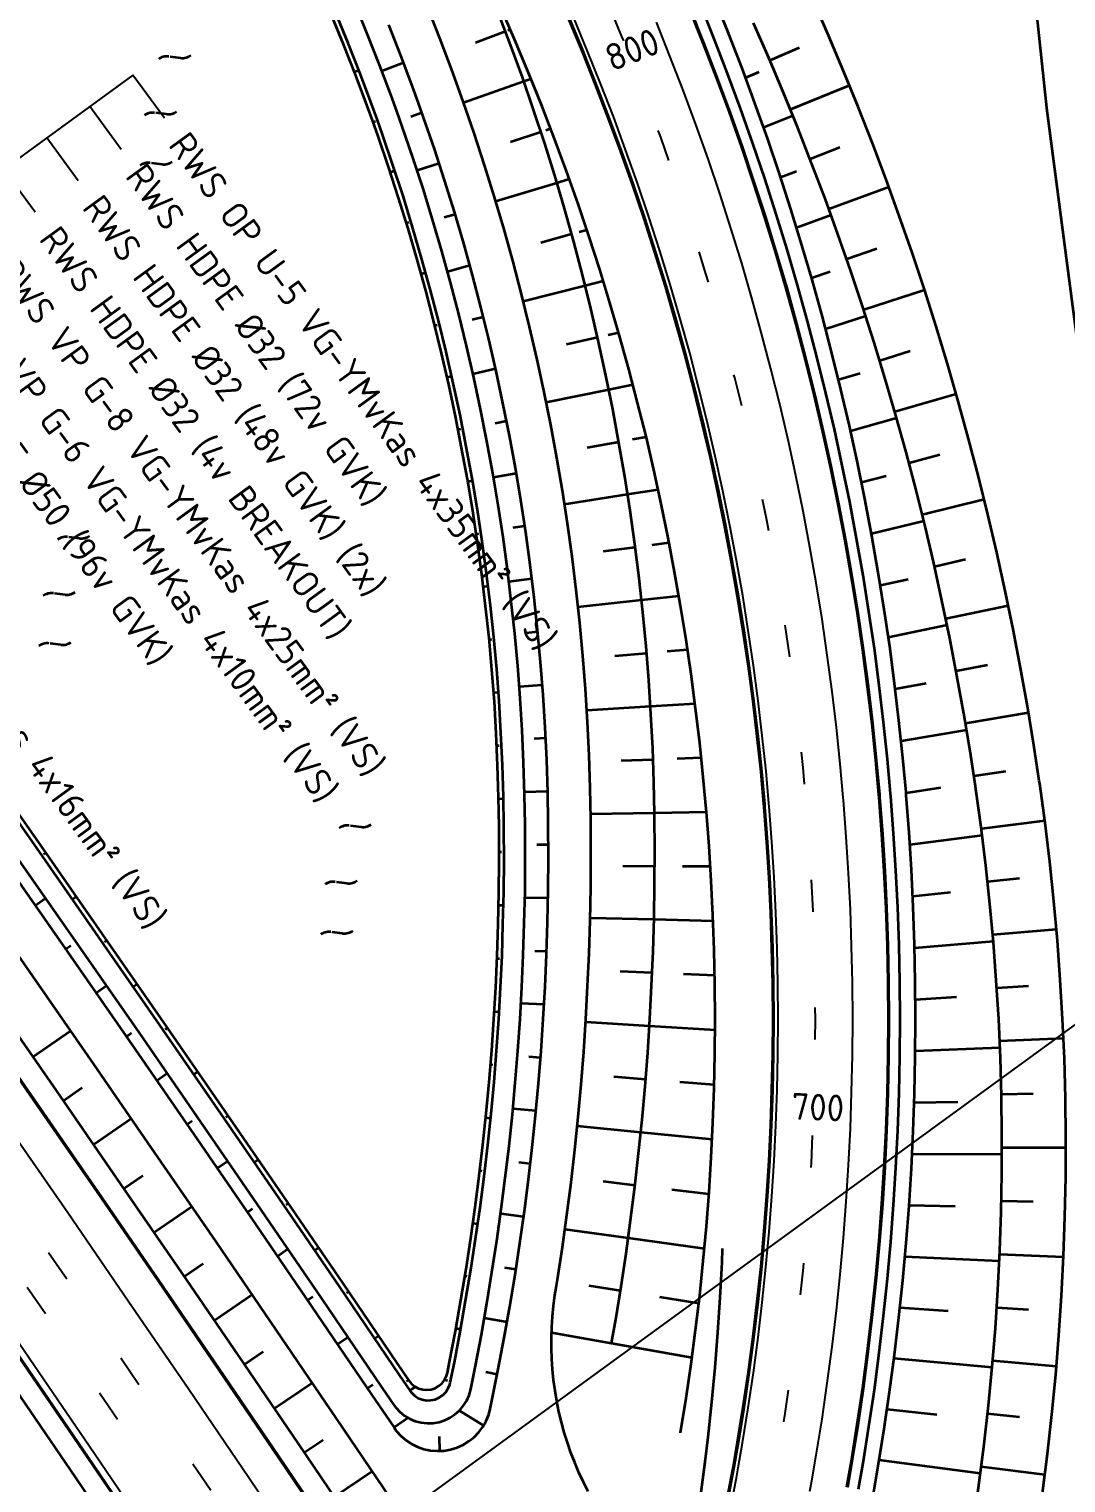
# Model space of a CAD drawing. Header units: metres. Extents: x 134219 to 139178, y 438661 to 444352.
# Drawn here: x 135586.1 to 135683.4, y 442922.2 to 443058.5 of the extents above; entities that cross this region are included whole.
import ezdxf
from ezdxf.enums import TextEntityAlignment as Align

# ---------------------------------------------------------------- set-up
doc = ezdxf.new("R2010")
doc.units = ezdxf.units.M
doc.linetypes.add('13strp', pattern=[4, 1, -3])
doc.linetypes.add('39strp', pattern=[12, 3, -9])
for name, color, linetype, lineweight in [('N-WE-KL-ET_LS_OV_KABEL-T25', 7, 'Continuous', 25), ('Utd-geleiderail-nw', 8, 'glm a2ee v014$0$f2m40080', 35), ('Utd-ondergr-bs', 8, 'Continuous', 35), ('Utd-ondergr-nw', 8, '13strp', 35), ('X-XX-AL-AANPIJLING-S', 7, 'Continuous', 25)]:
    doc.layers.add(name, color=color, linetype=linetype, lineweight=lineweight)
doc.layers.add('Utd-weg-nw', color=8, linetype='Continuous')
doc.styles.add('alm a2ee v011$0$Iso-rtw', font='NLCS-ISO.ttf')
doc.styles.add('NLCS-ISO', font='NLCS-ISO.ttf')
doc.linetypes.add('glm a2ee v014$0$f2m40080', pattern='A,2,-1,[160,RTW.shx,S=0.5,R=0,X=0,Y=0],-1', length=4)

# ---------------------------------------------------------------- blocks, each defined once
blk = doc.blocks.new('Dwm A2 aanvulling$0$A$C32883349')
at = {"layer": 'Utd-ondergr-nw'}
blk.add_line((-1.82, 0.37), (-2.44, 1.31), dxfattribs=at)
for centre, start, end in [((-3.53, 0.59), 33.3445, 123.3445), ((-0.72, 1.1), 213.3445, 303.3445)]:
    blk.add_arc(centre, 1.31, start, end, dxfattribs=at)

msp = doc.modelspace()

# ---------------------------------------------------------------- linework, layer by layer
at = {"layer": 'Utd-geleiderail-nw', "linetype": 'Continuous', "flags": 128}
for points in [[(135491.22, 443061.89), (135497.19, 443053.86), (135503.15, 443045.82), (135509.08, 443037.76), (135514.99, 443029.68), (135520.88, 443021.59), (135526.75, 443013.49), (135532.6, 443005.37), (135538.43, 442997.23), (135544.24, 442989.08), (135550.03, 442980.92), (135555.8, 442972.74), (135561.55, 442964.55), (135567.28, 442956.34), (135572.98, 442948.12), (135578.67, 442939.89), (135584.34, 442931.64), (135589.98, 442923.38), (135595.61, 442915.1)], [(135666.63, 442941.29), (135666.94, 442944.76), (135667.21, 442948.24), (135667.43, 442951.72), (135667.6, 442955.2), (135667.72, 442958.69), (135667.79, 442962.17), (135667.82, 442965.66), (135667.79, 442969.15), (135667.72, 442972.63), (135667.6, 442976.12), (135667.43, 442979.6), (135667.21, 442983.08), (135666.95, 442986.55), (135666.92, 442986.83), (135666.63, 442990.03), (135666.27, 442993.5), (135665.86, 442996.96), (135665.4, 443000.42), (135664.89, 443003.87), (135664.34, 443007.31), (135663.74, 443010.74), (135663.09, 443014.17), (135662.39, 443017.58), (135661.65, 443020.99), (135660.85, 443024.39), (135660.02, 443027.77), (135659.13, 443031.14), (135658.2, 443034.5), (135657.22, 443037.85), (135656.19, 443041.18), (135655.12, 443044.5), (135654, 443047.8), (135652.84, 443051.09), (135651.63, 443054.36), (135650.38, 443057.61), (135650.38, 443057.61), (135649.08, 443060.85)], [(135649.05, 442920.23), (135649.06, 442920.57), (135649.41, 442923.19), (135649.53, 442924.13), (135649.81, 442926.45), (135650.16, 442929.72), (135650.47, 442932.99), (135650.73, 442936.27), (135650.95, 442939.55), (135651.12, 442942.83), (135651.17, 442944.14)], [(135663.91, 442921.58), (135664.34, 442924.02), (135664.89, 442927.45), (135665.4, 442930.9), (135665.86, 442934.36), (135666.27, 442937.82), (135666.63, 442941.29), (135666.76, 442942.7)]]:
    msp.add_lwpolyline(points, dxfattribs=at)
at = {"layer": 'Utd-ondergr-bs', "flags": 128}
msp.add_lwpolyline([(135667.45, 443280.8), (135668.89, 443273.36), (135669.42, 443260.65), (135669.57, 443246.12), (135670.7, 443227.96), (135671.59, 443206.6), (135672.23, 443182.21), (135673.33, 443158.25), (135674.01, 443139.17), (135675.66, 443116.92), (135677.54, 443093.69), (135679.4, 443071.53), (135681.54, 443051.15), (135684.13, 443031.36), (135686.32, 443015.04), (135688.39, 442998.1), (135690.48, 442984.15)], dxfattribs=at)
at = {"layer": 'Utd-ondergr-nw', "linetype": 'Continuous', "flags": 128}
for points in [[(135512.5, 443065.21), (135518.48, 443057.13), (135524.44, 443049.03), (135530.37, 443040.91), (135536.29, 443032.79), (135542.19, 443024.64), (135548.07, 443016.48), (135553.93, 443008.31), (135559.77, 443000.12), (135565.58, 442991.92), (135571.38, 442983.7), (135577.16, 442975.47), (135582.91, 442967.23), (135588.65, 442958.97), (135594.36, 442950.69), (135600.05, 442942.41), (135605.73, 442934.1), (135611.38, 442925.79), (135617.01, 442917.46)], [(135529.67, 443065.38), (135535.65, 443057.26), (135541.61, 443049.12), (135547.55, 443040.96), (135553.47, 443032.79), (135555.83, 443029.51), (135554.81, 443027.54), (135557.76, 443023.45), (135563.63, 443015.25), (135569.49, 443007.04), (135575.32, 442998.81), (135581.14, 442990.57), (135586.93, 442982.31), (135592.7, 442974.04), (135598.45, 442965.76), (135604.18, 442957.46), (135609.89, 442949.15), (135615.58, 442940.82), (135621.25, 442932.48), (135621.74, 442931.76)], [(135492.81, 443063.08), (135498.78, 443055.04), (135504.74, 443046.99), (135510.67, 443038.93), (135516.59, 443030.85), (135522.48, 443022.75), (135528.36, 443014.65), (135534.21, 443006.52), (135540.04, 442998.38), (135545.85, 442990.23), (135551.65, 442982.06), (135557.42, 442973.88), (135563.17, 442965.69), (135568.9, 442957.48), (135574.61, 442949.25), (135580.3, 442941.01), (135585.97, 442932.76), (135591.62, 442924.49), (135597.25, 442916.21)], [(135492.87, 443063.12), (135498.84, 443055.08), (135504.8, 443047.03), (135510.73, 443038.97), (135516.64, 443030.89), (135522.54, 443022.8), (135528.41, 443014.69), (135534.27, 443006.56), (135540.1, 442998.42), (135545.91, 442990.27), (135551.7, 442982.1), (135557.48, 442973.92), (135563.23, 442965.73), (135568.96, 442957.52), (135574.67, 442949.29), (135580.36, 442941.05), (135586.03, 442932.8), (135591.68, 442924.53), (135597.3, 442916.25)], [(135510.69, 443063.87), (135516.66, 443055.79), (135522.62, 443047.7), (135528.56, 443039.59), (135534.47, 443031.46), (135540.37, 443023.32), (135546.24, 443015.17), (135552.1, 443007), (135557.93, 442998.82), (135563.75, 442990.62), (135569.54, 442982.41), (135575.31, 442974.18), (135581.06, 442965.94), (135586.8, 442957.69), (135592.51, 442949.42), (135598.2, 442941.13), (135603.87, 442932.84), (135609.51, 442924.52), (135615.14, 442916.2)], [(135510.74, 443063.91), (135516.72, 443055.83), (135522.68, 443047.74), (135528.61, 443039.63), (135534.53, 443031.5), (135540.43, 443023.37), (135546.3, 443015.21), (135552.16, 443007.04), (135557.99, 442998.86), (135563.8, 442990.66), (135569.6, 442982.45), (135575.37, 442974.22), (135581.12, 442965.98), (135586.85, 442957.73), (135592.56, 442949.46), (135598.25, 442941.17), (135603.92, 442932.88), (135609.57, 442924.56), (135615.2, 442916.24)], [(135527.71, 443063.94), (135533.69, 443055.82), (135539.65, 443047.68), (135545.58, 443039.53), (135551.5, 443031.36), (135553.86, 443028.09), (135554.45, 443027.28), (135557.39, 443023.18), (135563.27, 443014.99), (135569.12, 443006.78), (135574.95, 442998.55), (135580.77, 442990.31), (135586.56, 442982.06), (135592.33, 442973.79), (135598.08, 442965.5), (135603.81, 442957.21), (135609.52, 442948.89), (135615.21, 442940.57), (135620.88, 442932.23), (135621.83, 442930.82)], [(135525.15, 443062.05), (135531.13, 443053.94), (135537.08, 443045.81), (135543.01, 443037.66), (135548.92, 443029.5), (135551.28, 443026.23), (135551.87, 443025.42), (135554.81, 443021.33), (135560.68, 443013.14), (135566.53, 443004.93), (135572.36, 442996.71), (135578.17, 442988.48), (135583.96, 442980.23), (135589.72, 442971.97), (135595.47, 442963.69), (135601.19, 442955.4), (135606.9, 442947.1), (135612.58, 442938.78), (135618.25, 442930.44), (135620.35, 442927.34)], [(135526.1, 443062.75), (135532.08, 443054.64), (135538.03, 443046.5), (135543.96, 443038.36), (135549.88, 443030.19), (135552.24, 443026.92), (135552.82, 443026.11), (135555.77, 443022.02), (135561.64, 443013.82), (135567.49, 443005.62), (135573.32, 442997.4), (135579.13, 442989.16), (135584.92, 442980.91), (135590.69, 442972.64), (135596.44, 442964.37), (135602.17, 442956.07), (135607.87, 442947.76), (135613.56, 442939.44), (135619.22, 442931.11), (135620.31, 442929.5)], [(135620.31, 442929.5), (135620.51, 442929.23), (135620.89, 442928.82), (135621.33, 442928.46), (135621.82, 442928.17), (135622.34, 442927.95), (135622.89, 442927.81), (135623.45, 442927.75), (135624.01, 442927.76), (135624.57, 442927.86), (135625.11, 442928.03), (135625.62, 442928.28), (135626.09, 442928.59), (135626.51, 442928.97), (135626.87, 442929.41), (135627.17, 442929.89), (135627.39, 442930.4), (135627.54, 442930.94), (135627.98, 442933.14), (135628.54, 442936.06), (135629.06, 442938.99), (135629.54, 442941.92), (135629.99, 442944.87), (135630.41, 442947.82), (135630.79, 442950.77), (135631.14, 442953.74), (135631.45, 442956.71), (135631.72, 442959.69), (135631.97, 442962.67), (135632.17, 442965.66), (135632.34, 442968.66), (135632.47, 442971.66), (135632.57, 442974.66), (135632.64, 442977.67), (135632.66, 442980.68), (135632.65, 442983.69), (135632.65, 442983.93), (135632.6, 442986.71), (135632.51, 442989.73), (135632.37, 442992.75), (135632.18, 442995.77), (135631.95, 442998.8), (135631.68, 443001.82), (135631.35, 443004.83), (135630.99, 443007.85), (135630.58, 443010.86), (135630.12, 443013.87), (135629.62, 443016.87), (135629.07, 443019.87), (135628.47, 443022.86), (135627.84, 443025.85), (135627.15, 443028.83), (135626.42, 443031.79), (135625.65, 443034.75), (135624.83, 443037.71), (135623.97, 443040.65), (135623.07, 443043.57), (135622.12, 443046.49), (135621.12, 443049.4), (135620.61, 443050.84), (135620.08, 443052.29), (135619, 443055.17), (135617.87, 443058.03), (135616.71, 443060.88)], [(135638.56, 442921.34), (135638.11, 442922.23), (135637.69, 442923.14), (135637.3, 442924.06), (135636.94, 442924.99), (135636.61, 442925.94), (135636.31, 442926.89), (135636.05, 442927.86), (135635.82, 442928.83), (135635.62, 442929.81), (135635.45, 442930.8), (135635.32, 442931.79), (135635.22, 442932.78), (135635.15, 442933.78), (135635.12, 442934.78), (135635.11, 442935.78), (135635.15, 442936.78), (135635.21, 442937.78), (135635.31, 442938.77), (135635.44, 442939.76), (135635.5, 442940.11), (135635.68, 442941.24), (135636.14, 442944.27), (135636.56, 442947.3), (135636.95, 442950.35), (135637.3, 442953.4), (135637.62, 442956.45), (135637.9, 442959.52), (135638.14, 442962.59), (135638.35, 442965.66), (135638.51, 442968.74), (135638.65, 442971.83), (135638.74, 442974.92), (135638.8, 442978.01), (135638.82, 442981.11), (135638.81, 442984.21), (135638.8, 442984.45), (135638.75, 442987.31), (135638.64, 442990.42), (135638.49, 442993.52), (135638.3, 442996.63), (135638.05, 442999.73), (135637.77, 443002.84), (135637.43, 443005.94), (135637.05, 443009.04), (135636.62, 443012.14), (135636.14, 443015.23), (135635.62, 443018.32), (135635.05, 443021.4), (135634.44, 443024.47), (135633.77, 443027.54), (135633.07, 443030.6), (135632.31, 443033.65), (135631.51, 443036.69), (135630.67, 443039.73), (135629.78, 443042.75), (135628.84, 443045.76), (135627.86, 443048.75), (135626.84, 443051.74), (135625.76, 443054.71), (135624.65, 443057.66), (135623.49, 443060.6)], [(135640.75, 442935.26), (135641.14, 442937.47), (135641.64, 442940.57), (135642.11, 442943.68), (135642.54, 442946.8), (135642.94, 442949.93), (135643.29, 442953.06), (135643.61, 442956.2), (135643.9, 442959.35), (135644.14, 442962.5), (135644.35, 442965.66), (135644.51, 442968.82), (135644.64, 442971.99), (135644.74, 442975.17), (135644.79, 442978.34), (135644.81, 442981.52), (135644.78, 442984.71), (135644.78, 442984.96), (135644.72, 442987.89), (135644.61, 442991.08), (135644.45, 442994.27), (135644.24, 442997.46), (135643.99, 443000.65), (135643.68, 443003.83), (135643.33, 443007.02), (135642.93, 443010.2), (135642.49, 443013.38), (135641.99, 443016.55), (135641.45, 443019.72), (135640.86, 443022.88), (135640.23, 443026.04), (135639.54, 443029.19), (135638.81, 443032.33), (135638.04, 443035.46), (135637.21, 443038.58), (135636.34, 443041.69), (135635.42, 443044.79), (135634.46, 443047.88), (135633.44, 443050.95), (135632.39, 443054.01), (135631.28, 443057.06), (135630.13, 443060.09)], [(135647.22, 442926.86), (135647.23, 442926.89), (135647.74, 442930.1), (135648.21, 442933.31), (135648.64, 442936.52), (135649.02, 442939.75), (135649.36, 442942.98), (135649.65, 442946.21), (135649.9, 442949.44), (135650.1, 442952.68), (135650.26, 442955.93), (135650.38, 442959.17), (135650.44, 442962.41), (135650.47, 442965.66), (135650.44, 442968.91), (135650.38, 442972.15), (135650.26, 442975.4), (135650.11, 442978.64), (135649.9, 442981.88), (135649.66, 442985.11), (135649.63, 442985.37), (135649.36, 442988.35), (135649.03, 442991.57), (135648.64, 442994.8), (135648.22, 442998.01), (135647.75, 443001.23), (135647.23, 443004.43), (135646.67, 443007.63), (135646.06, 443010.82), (135645.42, 443014), (135644.72, 443017.17), (135643.99, 443020.33), (135643.2, 443023.48), (135642.38, 443026.62), (135641.51, 443029.75), (135640.6, 443032.86), (135639.65, 443035.96), (135638.65, 443039.05), (135637.61, 443042.13), (135636.52, 443045.19), (135635.4, 443048.23), (135634.23, 443051.26), (135633.02, 443054.27), (135631.77, 443057.27), (135630.48, 443060.24)], [(135662.83, 442921.77), (135663.25, 442924.19), (135663.8, 442927.62), (135664.31, 442931.06), (135664.76, 442934.5), (135665.17, 442937.94), (135665.53, 442941.4), (135665.85, 442944.85), (135666.11, 442948.32), (135666.33, 442951.78), (135666.5, 442955.25), (135666.62, 442958.72), (135666.69, 442962.19), (135666.72, 442965.66), (135666.69, 442969.13), (135666.62, 442972.6), (135666.5, 442976.07), (135666.33, 442979.54), (135666.11, 442983), (135665.85, 442986.46), (135665.83, 442986.74), (135665.54, 442989.92), (135665.18, 442993.37), (135664.77, 442996.82), (135664.31, 443000.26), (135663.81, 443003.7), (135663.26, 443007.13), (135662.66, 443010.54), (135662.01, 443013.96), (135661.31, 443017.36), (135660.57, 443020.75), (135659.78, 443024.13), (135658.95, 443027.5), (135658.07, 443030.86), (135657.14, 443034.2), (135656.16, 443037.53), (135655.14, 443040.85), (135654.08, 443044.15), (135652.96, 443047.44), (135651.8, 443050.72), (135650.6, 443053.97), (135649.35, 443057.21), (135648.06, 443060.43)], [(135662.9, 442921.75), (135663.32, 442924.18), (135663.87, 442927.61), (135664.38, 442931.05), (135664.83, 442934.49), (135665.24, 442937.94), (135665.6, 442941.39), (135665.92, 442944.85), (135666.18, 442948.31), (135666.4, 442951.78), (135666.57, 442955.25), (135666.69, 442958.72), (135666.76, 442962.19), (135666.79, 442965.66), (135666.76, 442969.13), (135666.69, 442972.6), (135666.57, 442976.07), (135666.4, 442979.54), (135666.18, 442983.01), (135665.92, 442986.47), (135665.9, 442986.74), (135665.61, 442989.93), (135665.25, 442993.38), (135664.84, 442996.83), (135664.38, 443000.27), (135663.88, 443003.71), (135663.32, 443007.14), (135662.72, 443010.56), (135662.08, 443013.97), (135661.38, 443017.37), (135660.64, 443020.76), (135659.85, 443024.15), (135659.02, 443027.52), (135658.13, 443030.87), (135657.21, 443034.22), (135656.23, 443037.55), (135655.21, 443040.87), (135654.14, 443044.18), (135653.03, 443047.47), (135651.87, 443050.74), (135650.67, 443054), (135649.42, 443057.24), (135648.12, 443060.46)], [(135665.34, 442921.32), (135665.76, 442923.77), (135666.32, 442927.23), (135666.83, 442930.7), (135667.29, 442934.18), (135667.71, 442937.66), (135668.07, 442941.15), (135668.39, 442944.64), (135668.66, 442948.14), (135668.88, 442951.64), (135669.05, 442955.14), (135669.17, 442958.65), (135669.24, 442962.15), (135669.27, 442965.66), (135669.24, 442969.17), (135669.17, 442972.67), (135669.05, 442976.18), (135668.88, 442979.68), (135668.66, 442983.18), (135668.39, 442986.68), (135668.37, 442986.95), (135668.08, 442990.17), (135667.71, 442993.66), (135667.3, 442997.14), (135666.84, 443000.62), (135666.33, 443004.09), (135665.77, 443007.55), (135665.16, 443011), (135664.51, 443014.45), (135663.81, 443017.88), (135663.06, 443021.31), (135662.26, 443024.73), (135661.42, 443028.13), (135660.53, 443031.52), (135659.59, 443034.9), (135658.61, 443038.27), (135657.57, 443041.62), (135656.5, 443044.96), (135655.37, 443048.28), (135654.2, 443051.58), (135652.99, 443054.87), (135651.72, 443058.14), (135650.42, 443061.4)], [(135681.16, 442921.18), (135681.63, 442924.88), (135682.05, 442928.57), (135682.41, 442932.28), (135682.71, 442935.99), (135682.96, 442939.7), (135683.14, 442943.41), (135683.27, 442947.12), (135683.35, 442950.83), (135683.36, 442954.54), (135683.32, 442958.25), (135683.22, 442961.96), (135683.06, 442965.66), (135682.84, 442969.35), (135682.57, 442973.04), (135682.24, 442976.73), (135681.85, 442980.4), (135681.41, 442984.07), (135680.91, 442987.72), (135680.87, 442988.01), (135680.35, 442991.37), (135679.75, 442995), (135679.11, 442998.62), (135678.41, 443002.23), (135677.67, 443005.83), (135676.88, 443009.42), (135676.05, 443012.99), (135675.17, 443016.55), (135674.24, 443020.09), (135673.27, 443023.62), (135672.26, 443027.13), (135671.19, 443030.62), (135670.09, 443034.1), (135668.94, 443037.56), (135667.74, 443041.01), (135666.5, 443044.43), (135665.22, 443047.84), (135663.89, 443051.23), (135662.52, 443054.59), (135661.1, 443057.94), (135659.65, 443061.26)], [(135521.94, 443059.68), (135527.9, 443051.57), (135533.85, 443043.45), (135539.77, 443035.31), (135545.68, 443027.16), (135551.56, 443018.99), (135557.43, 443010.81), (135563.27, 443002.62), (135569.09, 442994.4), (135574.9, 442986.18), (135580.68, 442977.94), (135586.44, 442969.69), (135592.18, 442961.42), (135597.9, 442953.13), (135603.6, 442944.84), (135609.28, 442936.52), (135614.94, 442928.2), (135620.57, 442919.86)], [(135621.74, 442931.76), (135621.99, 442931.46), (135622.3, 442931.21), (135622.65, 442931.02), (135623.04, 442930.91), (135623.44, 442930.88), (135623.83, 442930.93), (135624.21, 442931.05), (135624.56, 442931.25), (135624.86, 442931.52), (135625.1, 442931.83), (135625.27, 442932.19), (135625.36, 442932.49), (135625.56, 442933.51), (135626.11, 442936.4), (135626.63, 442939.29), (135627.11, 442942.19), (135627.56, 442945.1), (135627.97, 442948.02), (135628.35, 442950.95), (135628.69, 442953.88), (135629, 442956.81), (135629.28, 442959.76), (135629.52, 442962.71), (135629.72, 442965.66), (135629.89, 442968.62), (135630.03, 442971.59), (135630.13, 442974.56), (135630.19, 442977.53), (135630.22, 442980.51), (135630.21, 442983.49), (135630.21, 442983.73), (135630.16, 442986.47), (135630.07, 442989.46), (135629.94, 442992.45), (135629.76, 442995.44), (135629.53, 442998.42), (135629.26, 443001.41), (135628.94, 443004.39), (135628.58, 443007.38), (135628.18, 443010.35), (135627.73, 443013.33), (135627.23, 443016.3), (135626.69, 443019.26), (135626.11, 443022.22), (135625.48, 443025.18), (135624.81, 443028.12), (135624.09, 443031.06), (135623.33, 443033.99), (135622.52, 443036.9), (135621.67, 443039.81), (135620.77, 443042.71), (135619.84, 443045.59), (135618.85, 443048.47), (135618.35, 443049.9), (135617.83, 443051.33), (135616.76, 443054.17), (135615.65, 443057.01), (135614.49, 443059.82)], [(135621.83, 442930.82), (135621.98, 442930.63), (135622.28, 442930.34), (135622.62, 442930.12), (135623, 442929.97), (135623.41, 442929.9), (135623.81, 442929.91), (135624.21, 442929.99), (135624.59, 442930.16), (135624.93, 442930.39), (135625.21, 442930.68), (135625.44, 442931.03), (135625.59, 442931.4), (135625.63, 442931.57), (135626.01, 442933.44), (135626.56, 442936.34), (135627.07, 442939.24), (135627.56, 442942.14), (135628, 442945.06), (135628.42, 442947.98), (135628.8, 442950.91), (135629.14, 442953.85), (135629.45, 442956.79), (135629.73, 442959.74), (135629.97, 442962.7), (135630.17, 442965.66), (135630.34, 442968.63), (135630.48, 442971.6), (135630.57, 442974.58), (135630.64, 442977.56), (135630.67, 442980.54), (135630.66, 442983.53), (135630.66, 442983.76), (135630.61, 442986.52), (135630.52, 442989.51), (135630.38, 442992.5), (135630.2, 442995.5), (135629.98, 442998.49), (135629.7, 443001.48), (135629.39, 443004.47), (135629.03, 443007.46), (135628.62, 443010.45), (135628.17, 443013.43), (135627.67, 443016.4), (135627.13, 443019.38), (135626.54, 443022.34), (135625.91, 443025.3), (135625.24, 443028.25), (135624.52, 443031.19), (135623.75, 443034.13), (135622.94, 443037.05), (135622.09, 443039.96), (135621.2, 443042.87), (135620.25, 443045.76), (135619.27, 443048.64), (135618.76, 443050.07), (135618.24, 443051.5), (135617.17, 443054.36), (135616.06, 443057.19), (135614.9, 443060.02)], [(135620.35, 442927.34), (135620.56, 442927.05), (135620.99, 442926.58), (135621.46, 442926.16), (135621.99, 442925.81), (135622.56, 442925.53), (135623.15, 442925.33), (135623.77, 442925.2), (135624.4, 442925.15), (135625.03, 442925.18), (135625.66, 442925.28), (135626.26, 442925.47), (135626.84, 442925.73), (135627.37, 442926.06), (135627.87, 442926.46), (135628.3, 442926.92), (135628.68, 442927.42), (135628.99, 442927.97), (135629.23, 442928.56), (135629.38, 442929.11), (135629.54, 442929.87), (135630.13, 442932.81), (135630.69, 442935.76), (135631.21, 442938.71), (135631.7, 442941.68), (135632.16, 442944.65), (135632.58, 442947.64), (135632.96, 442950.62), (135633.31, 442953.62), (135633.62, 442956.62), (135633.9, 442959.63), (135634.14, 442962.64), (135634.35, 442965.66), (135634.52, 442968.69), (135634.65, 442971.72), (135634.75, 442974.75), (135634.81, 442977.79), (135634.83, 442980.83), (135634.82, 442983.87), (135634.82, 442984.12), (135634.77, 442986.92), (135634.67, 442989.97), (135634.53, 442993.02), (135634.34, 442996.08), (135634.1, 442999.13), (135633.82, 443002.18), (135633.49, 443005.22), (135633.12, 443008.27), (135632.7, 443011.31), (135632.24, 443014.35), (135631.73, 443017.38), (135631.17, 443020.41), (135630.57, 443023.43), (135629.93, 443026.44), (135629.24, 443029.45), (135628.5, 443032.45), (135627.72, 443035.44), (135626.89, 443038.42), (135626.02, 443041.39), (135625.1, 443044.34), (135624.14, 443047.29), (135623.13, 443050.22), (135622.61, 443051.68), (135622.08, 443053.14), (135620.99, 443056.05), (135619.85, 443058.94)], [(135651.61, 442920.6), (135652.01, 442922.72), (135652.18, 442923.67), (135652.58, 442925.99), (135653.11, 442929.27), (135653.59, 442932.55), (135654.03, 442935.85), (135654.42, 442939.15), (135654.77, 442942.45), (135655.07, 442945.76), (135655.32, 442949.07), (135655.53, 442952.38), (135655.69, 442955.7), (135655.8, 442959.02), (135655.87, 442962.34), (135655.9, 442965.66), (135655.87, 442968.98), (135655.8, 442972.3), (135655.69, 442975.62), (135655.53, 442978.94), (135655.32, 442982.25), (135655.07, 442985.56), (135655.05, 442985.83), (135654.77, 442988.87), (135654.42, 442992.18), (135654.03, 442995.47), (135653.6, 442998.77), (135653.11, 443002.05), (135652.58, 443005.33), (135652.01, 443008.6), (135651.39, 443011.87), (135650.73, 443015.12), (135650.02, 443018.36), (135649.26, 443021.6), (135648.47, 443024.82), (135647.62, 443028.03), (135646.73, 443031.23), (135645.8, 443034.42), (135644.82, 443037.6), (135643.8, 443040.76), (135642.74, 443043.9), (135641.63, 443047.03), (135640.48, 443050.15), (135639.28, 443053.25), (135638.05, 443056.33), (135636.77, 443059.39)], [(135651.67, 442920.52), (135652.08, 442922.71), (135652.25, 442923.65), (135652.65, 442925.98), (135653.18, 442929.26), (135653.66, 442932.54), (135654.1, 442935.84), (135654.49, 442939.14), (135654.84, 442942.44), (135655.13, 442945.75), (135655.39, 442949.06), (135655.6, 442952.38), (135655.76, 442955.7), (135655.87, 442959.02), (135655.94, 442962.34), (135655.97, 442965.66), (135655.94, 442968.98), (135655.87, 442972.3), (135655.76, 442975.62), (135655.6, 442978.94), (135655.39, 442982.26), (135655.14, 442985.57), (135655.12, 442985.83), (135654.84, 442988.88), (135654.49, 442992.18), (135654.1, 442995.48), (135653.66, 442998.78), (135653.18, 443002.06), (135652.65, 443005.34), (135652.08, 443008.62), (135651.46, 443011.88), (135650.8, 443015.13), (135650.09, 443018.38), (135649.33, 443021.62), (135648.53, 443024.84), (135647.69, 443028.05), (135646.8, 443031.25), (135645.87, 443034.44), (135644.89, 443037.62), (135643.87, 443040.78), (135642.8, 443043.93), (135641.7, 443047.06), (135640.54, 443050.17), (135639.35, 443053.27), (135638.11, 443056.36), (135636.83, 443059.42)], [(135674.88, 442919.62), (135675.24, 442922.18), (135675.7, 442925.79), (135676.11, 442929.41), (135676.46, 442933.03), (135676.75, 442936.65), (135676.99, 442940.28), (135677.17, 442943.91), (135677.29, 442947.54), (135677.36, 442951.17), (135677.37, 442954.79), (135677.32, 442958.42), (135677.22, 442962.04), (135677.06, 442965.66), (135676.84, 442969.27), (135676.57, 442972.88), (135676.24, 442976.48), (135675.86, 442980.07), (135675.42, 442983.65), (135674.93, 442987.22), (135674.89, 442987.5), (135674.38, 442990.78), (135673.79, 442994.34), (135673.15, 442997.88), (135672.47, 443001.4), (135671.74, 443004.92), (135670.97, 443008.42), (135670.15, 443011.91), (135669.28, 443015.39), (135668.37, 443018.85), (135667.42, 443022.29), (135666.42, 443025.73), (135665.38, 443029.14), (135664.29, 443032.54), (135663.17, 443035.92), (135661.99, 443039.28), (135660.78, 443042.63), (135659.52, 443045.95), (135658.22, 443049.26), (135656.88, 443052.55), (135655.49, 443055.82), (135654.07, 443059.07)], [(135628, 443057.27), (135630.8, 443058.32)], [(135631.02, 443058.41), (135631.24, 443058.49)], [(135658.35, 443056.77), (135655.59, 443055.58)], [(135617.06, 443054.63), (135616.64, 443054.47)], [(135617.06, 443054.63), (135616.64, 443054.47)], [(135617.06, 443054.63), (135616.64, 443054.47)], [(135619.21, 443054.6), (135621.24, 443055.38)], [(135626.87, 443051.64), (135632.52, 443053.63)], [(135632.52, 443053.63), (135633.19, 443053.86)], [(135654.58, 443054.47), (135653.33, 443053.94)], [(135663.07, 443053.24), (135657.52, 443050.97)], [(135621.94, 443050.32), (135622.97, 443050.69)], [(135618.6, 443049.87), (135618.38, 443049.79)], [(135618.6, 443049.87), (135618.38, 443049.79)], [(135618.6, 443049.87), (135618.38, 443049.79)], [(135634.58, 443049.04), (135635.03, 443049.19)], [(135657.76, 443050.39), (135655.02, 443049.28)], [(135631.27, 443047.96), (135634.12, 443048.89)], [(135662.17, 443047.41), (135659.37, 443046.32)], [(135620.43, 443045.22), (135620, 443045.07)], [(135620.43, 443045.22), (135620, 443045.07)], [(135620.43, 443045.22), (135620, 443045.07)], [(135622.51, 443045.28), (135624.58, 443045.95)], [(135658.11, 443045.17), (135656.61, 443044.59)], [(135629.88, 443042.4), (135635.62, 443044.12)], [(135635.62, 443044.12), (135636.78, 443044.47)], [(135666.76, 443043.71), (135661.13, 443041.64)], [(135625.04, 443040.87), (135626.08, 443041.18)], [(135661.35, 443041.06), (135658.11, 443039.88)], [(135621.73, 443040.38), (135621.51, 443040.32)], [(135621.73, 443040.38), (135621.51, 443040.32)], [(135621.73, 443040.38), (135621.51, 443040.32)], [(135637.71, 443039.51), (135638.42, 443039.71)], [(135634.12, 443038.52), (135637, 443039.32)], [(135665.64, 443037.91), (135662.81, 443036.93)], [(135623.33, 443035.65), (135622.9, 443035.53)], [(135623.33, 443035.65), (135622.9, 443035.53)], [(135623.33, 443035.65), (135622.9, 443035.53)], [(135625.36, 443035.8), (135627.46, 443036.38)], [(135661.27, 443035.75), (135659.52, 443035.15)], [(135632.47, 443033.02), (135638.28, 443034.48)], [(135638.28, 443034.48), (135639.97, 443034.91)], [(135670.1, 443034.05), (135664.4, 443032.19)], [(135627.67, 443031.28), (135628.72, 443031.54)], [(135664.59, 443031.6), (135660.83, 443030.39)], [(135624.39, 443030.76), (135624.17, 443030.7)], [(135624.39, 443030.76), (135624.17, 443030.7)], [(135624.39, 443030.76), (135624.17, 443030.7)], [(135640.43, 443029.84), (135641.42, 443030.07)], [(135636.52, 443028.96), (135639.44, 443029.62)], [(135668.77, 443028.3), (135665.9, 443027.42)], [(135627.75, 443026.2), (135629.87, 443026.68)], [(135664.07, 443026.22), (135662.05, 443025.61)], [(135625.76, 443025.95), (135625.33, 443025.85)], [(135625.76, 443025.95), (135625.33, 443025.85)], [(135625.76, 443025.95), (135625.33, 443025.85)], [(135634.62, 443023.54), (135640.49, 443024.73)], [(135640.49, 443024.73), (135642.75, 443025.19)], [(135673.08, 443024.27), (135667.32, 443022.63)], [(135667.49, 443022.03), (135663.17, 443020.81)], [(135626.58, 443021.01), (135626.36, 443020.97)], [(135626.58, 443021.01), (135626.36, 443020.97)], [(135626.58, 443021.01), (135626.36, 443020.97)], [(135629.84, 443021.57), (135630.9, 443021.78)], [(135638.48, 443019.29), (135641.43, 443019.82)], [(135642.72, 443020.05), (135644, 443020.28)], [(135671.54, 443018.58), (135668.65, 443017.81)], [(135629.68, 443016.5), (135631.82, 443016.87)], [(135666.5, 443016.6), (135664.2, 443015.99)], [(135627.71, 443016.14), (135627.27, 443016.07)], [(135627.71, 443016.14), (135627.27, 443016.07)], [(135627.71, 443016.14), (135627.27, 443016.07)], [(135642.25, 443014.89), (135645.12, 443015.33)], [(135636.33, 443013.97), (135642.25, 443014.89)], [(135675.7, 443014.4), (135669.88, 443012.97)], [(135670.03, 443012.36), (135665.13, 443011.17)], [(135628.28, 443011.17), (135628.06, 443011.14)], [(135628.28, 443011.17), (135628.06, 443011.14)], [(135628.28, 443011.17), (135628.06, 443011.14)], [(135631.53, 443011.77), (135632.61, 443011.93)], [(135640, 443009.55), (135642.97, 443009.94)], [(135644.56, 443010.15), (135646.15, 443010.36)], [(135673.96, 443008.76), (135671.04, 443008.1)], [(135631.13, 443006.71), (135633.28, 443006.98)], [(135668.57, 443006.91), (135665.97, 443006.32)], [(135629.17, 443006.25), (135628.73, 443006.2)], [(135629.17, 443006.25), (135628.73, 443006.2)], [(135629.17, 443006.25), (135628.73, 443006.2)], [(135637.6, 443004.33), (135643.56, 443004.98)], [(135643.56, 443004.98), (135647.07, 443005.36)], [(135677.96, 443004.43), (135672.09, 443003.21)], [(135632.76, 443001.9), (135633.84, 443002.01)], [(135672.22, 443002.6), (135666.71, 443001.47)], [(135629.5, 443001.26), (135629.28, 443001.24)], [(135629.5, 443001.26), (135629.28, 443001.24)], [(135629.5, 443001.26), (135629.28, 443001.24)], [(135645.96, 443000.16), (135647.88, 443000.32)], [(135641.06, 442999.75), (135644.04, 443000)], [(135676.01, 442998.86), (135673.07, 442998.31)], [(135630.14, 442996.3), (135629.69, 442996.27)], [(135630.14, 442996.3), (135629.69, 442996.27)], [(135630.14, 442996.3), (135629.69, 442996.27)], [(135632.1, 442996.86), (135634.26, 442997.03)], [(135670.27, 442997.15), (135667.36, 442996.61)], [(135638.42, 442994.65), (135644.4, 442995.01)], [(135644.4, 442995.01), (135648.58, 442995.27)], [(135679.85, 442994.39), (135673.95, 442993.39)], [(135633.49, 442991.98), (135634.57, 442992.04)], [(135674.05, 442992.77), (135667.91, 442991.74)], [(135630.21, 442991.3), (135629.99, 442991.29)], [(135630.21, 442991.3), (135629.99, 442991.29)], [(135630.21, 442991.3), (135629.99, 442991.29)], [(135641.66, 442989.91), (135644.65, 442990.02)], [(135646.91, 442990.1), (135649.17, 442990.19)], [(135677.7, 442988.9), (135674.74, 442988.45)], [(135632.59, 442986.98), (135634.76, 442987.04)], [(135671.61, 442987.35), (135668.37, 442986.87)], [(135630.62, 442986.31), (135630.17, 442986.3)], [(135630.62, 442986.31), (135630.17, 442986.3)], [(135630.62, 442986.31), (135630.17, 442986.3)], [(135644.78, 442985.02), (135649.66, 442985.09)], [(135638.79, 442984.93), (135644.78, 442985.02)], [(135681.38, 442984.27), (135675.44, 442983.5)], [(135675.52, 442982.88), (135668.73, 442982.02)], [(135587.49, 442981.12), (135587.67, 442981.25)], [(135630.44, 442981.31), (135630.22, 442981.31)], [(135630.44, 442981.31), (135630.22, 442981.31)], [(135630.44, 442981.31), (135630.22, 442981.31)], [(135633.74, 442982.04), (135634.83, 442982.04)], [(135641.81, 442980.04), (135644.8, 442980.02)], [(135647.41, 442980.01), (135650.02, 442980)], [(135679, 442978.86), (135676.02, 442978.53)], [(135587.66, 442976.98), (135586.7, 442976.3)], [(135590.16, 442976.89), (135590.53, 442977.15)], [(135632.62, 442977.08), (135634.79, 442977.04)], [(135672.54, 442977.54), (135669, 442977.17)], [(135630.61, 442976.31), (135630.16, 442976.32)], [(135630.61, 442976.31), (135630.16, 442976.32)], [(135630.61, 442976.31), (135630.16, 442976.32)], [(135638.75, 442975.16), (135644.73, 442975.02)], [(135644.73, 442975.02), (135650.28, 442974.89)], [(135593.21, 442972.92), (135593.39, 442973.05)], [(135676.57, 442972.94), (135669.18, 442972.32)], [(135682.48, 442974.07), (135676.51, 442973.56)], [(135590.04, 442972.54), (135589.56, 442972.21)], [(135633.57, 442972.08), (135634.66, 442972.04)], [(135630.24, 442971.32), (135630.01, 442971.33)], [(135630.24, 442971.32), (135630.01, 442971.33)], [(135630.24, 442971.32), (135630.01, 442971.33)], [(135641.57, 442970.15), (135644.56, 442970.02)], [(135593.38, 442968.77), (135592.41, 442968.1)], [(135595.87, 442968.68), (135596.24, 442968.94)], [(135647.49, 442969.9), (135650.43, 442969.77)], [(135679.87, 442968.76), (135676.88, 442968.57)], [(135673.09, 442967.71), (135669.25, 442967.48)], [(135630.21, 442966.32), (135629.76, 442966.35)], [(135630.21, 442966.32), (135629.76, 442966.35)], [(135630.21, 442966.32), (135629.76, 442966.35)], [(135632.26, 442967.17), (135634.42, 442967.05)], [(135598.91, 442964.7), (135599.09, 442964.83)], [(135638.33, 442965.4), (135644.3, 442965.03)], [(135644.3, 442965.03), (135650.46, 442964.65)], [(135590.02, 442964.53), (135586.48, 442962.08)], [(135595.74, 442964.33), (135595.26, 442963.99)], [(135683.14, 442963.84), (135677.15, 442963.58)], [(135633.01, 442962.14), (135634.09, 442962.06)], [(135677.18, 442962.96), (135669.25, 442962.64)], [(135599.07, 442960.55), (135598.1, 442959.88)], [(135601.56, 442960.46), (135601.94, 442960.72)], [(135629.63, 442961.35), (135629.41, 442961.37)], [(135629.63, 442961.35), (135629.41, 442961.37)], [(135629.63, 442961.35), (135629.41, 442961.37)], [(135591.1, 442959.2), (135589.33, 442957.97)], [(135640.96, 442960.29), (135643.95, 442960.04)], [(135647.17, 442959.78), (135650.38, 442959.52)], [(135673.23, 442957.88), (135669.14, 442957.81)], [(135680.31, 442958.65), (135677.31, 442958.58)], [(135604.59, 442956.47), (135604.77, 442956.6)], [(135631.5, 442957.29), (135633.66, 442957.08)], [(135595.71, 442956.3), (135592.17, 442953.86)], [(135601.43, 442956.1), (135600.94, 442955.77)], [(135629.4, 442956.35), (135628.96, 442956.4)], [(135629.4, 442956.35), (135628.96, 442956.4)], [(135629.4, 442956.35), (135628.96, 442956.4)], [(135637.54, 442955.66), (135643.5, 442955.07)], [(135643.5, 442955.07), (135650.19, 442954.4)], [(135607.23, 442952.22), (135607.61, 442952.48)], [(135677.36, 442952.96), (135668.94, 442952.98)], [(135683.36, 442953.58), (135677.36, 442953.58)], [(135596.78, 442950.96), (135595.01, 442949.74)], [(135604.74, 442952.32), (135603.77, 442951.65)], [(135628.63, 442951.41), (135628.41, 442951.44)], [(135628.63, 442951.41), (135628.41, 442951.44)], [(135628.63, 442951.41), (135628.41, 442951.44)], [(135632.05, 442952.23), (135633.13, 442952.11)], [(135639.98, 442950.45), (135642.96, 442950.09)], [(135646.42, 442949.68), (135649.89, 442949.27)], [(135610.25, 442948.23), (135610.44, 442948.36)], [(135680.3, 442948.52), (135677.31, 442948.58)], [(135601.39, 442948.06), (135597.84, 442945.62)], [(135607.09, 442947.86), (135606.6, 442947.53)], [(135630.36, 442947.44), (135632.51, 442947.14)], [(135672.98, 442948.07), (135668.66, 442948.17)], [(135628.2, 442946.43), (135627.75, 442946.49)], [(135628.2, 442946.43), (135627.75, 442946.49)], [(135628.2, 442946.43), (135627.75, 442946.49)], [(135636.38, 442945.96), (135642.31, 442945.14)], [(135612.88, 442943.97), (135613.26, 442944.23)], [(135642.31, 442945.14), (135649.47, 442944.14)], [(135610.4, 442944.07), (135609.42, 442943.4)], [(135677.12, 442942.96), (135668.27, 442943.37)], [(135683.14, 442943.33), (135677.15, 442943.59)], [(135602.45, 442942.71), (135600.67, 442941.5)], [(135627.22, 442941.52), (135627, 442941.56)], [(135627.22, 442941.52), (135627, 442941.56)], [(135627.22, 442941.52), (135627, 442941.56)], [(135630.71, 442942.37), (135631.78, 442942.2)], [(135615.89, 442939.97), (135616.08, 442940.1)], [(135638.62, 442940.66), (135641.58, 442940.19)], [(135607.04, 442939.8), (135603.49, 442937.37)], [(135612.73, 442939.61), (135612.24, 442939.28)], [(135645.26, 442939.61), (135648.94, 442939.03)], [(135628.82, 442937.65), (135630.96, 442937.27)], [(135672.32, 442938.28), (135667.8, 442938.58)], [(135679.87, 442938.4), (135676.88, 442938.59)], [(135618.51, 442935.71), (135618.89, 442935.96)], [(135626.6, 442936.56), (135626.15, 442936.64)], [(135626.6, 442936.56), (135626.15, 442936.64)], [(135626.6, 442936.56), (135626.15, 442936.64)], [(135635.13, 442936.26), (135640.75, 442935.26)], [(135616.03, 442935.81), (135615.05, 442935.14)], [(135640.75, 442935.26), (135648.3, 442933.92)], [(135608.09, 442934.45), (135606.31, 442933.24)], [(135676.45, 442932.99), (135667.24, 442933.81)], [(135682.48, 442933.09), (135676.5, 442933.61)], [(135628.97, 442932.56), (135630.04, 442932.35)], [(135612.68, 442931.52), (135609.12, 442929.11)], [(135618.35, 442931.34), (135617.86, 442931.01)], [(135621.51, 442931.7), (135621.7, 442931.82)], [(135621.83, 442930.82), (135622.36, 442931.17)], [(135621.83, 442930.82), (135622.36, 442931.17)], [(135621.83, 442930.82), (135622.36, 442931.17)], [(135625.36, 442931.72), (135625.07, 442931.79)], [(135625.36, 442931.72), (135625.07, 442931.79)], [(135625.36, 442931.72), (135625.07, 442931.79)], [(135621.69, 442928.25), (135620.35, 442927.34)], [(135626.47, 442928.94), (135628.75, 442927.55)], [(135671.27, 442928.53), (135666.59, 442929.05)], [(135679, 442928.31), (135676.02, 442928.63)], [(135624.57, 442926.5), (135624.61, 442925.16)], [(135613.71, 442926.18), (135611.93, 442924.97)], [(135675.35, 442923.05), (135665.85, 442924.3)], [(135618.29, 442923.23), (135614.73, 442920.83)], [(135681.38, 442922.9), (135675.43, 442923.67)]]:
    msp.add_lwpolyline(points, dxfattribs=at)
at = {"layer": 'Utd-weg-nw', "linetype": '39strp', "flags": 128}
for points in [[(135654.76, 442916.09), (135655.28, 442918.69), (135655.91, 442922.01), (135656.09, 442922.97), (135656.5, 442925.33), (135657.03, 442928.66), (135657.52, 442932), (135657.97, 442935.35), (135658.37, 442938.7), (135658.72, 442942.06), (135659.02, 442945.43), (135659.28, 442948.79), (135659.49, 442952.16), (135659.65, 442955.53), (135659.77, 442958.91), (135659.84, 442962.28), (135659.87, 442965.66), (135659.84, 442969.04), (135659.77, 442972.41), (135659.66, 442975.79), (135659.49, 442979.16), (135659.28, 442982.53), (135659.02, 442985.9), (135659, 442986.16), (135658.72, 442989.26), (135658.37, 442992.62), (135657.97, 442995.97), (135657.53, 442999.32), (135657.04, 443002.66), (135656.5, 443005.99), (135655.92, 443009.32), (135655.29, 443012.63), (135654.61, 443015.94), (135653.89, 443019.24), (135653.12, 443022.53), (135652.31, 443025.8), (135651.45, 443029.07), (135650.55, 443032.32), (135649.6, 443035.56), (135648.61, 443038.79), (135647.57, 443042), (135646.49, 443045.2), (135645.36, 443048.38), (135644.19, 443051.55), (135642.98, 443054.7), (135641.72, 443057.84), (135640.42, 443060.95), (135639.07, 443064.05), (135637.69, 443067.13), (135636.25, 443070.18), (135634.78, 443073.22), (135633.27, 443076.24), (135631.71, 443079.24), (135630.11, 443082.21), (135628.47, 443085.16), (135626.79, 443088.09), (135625.71, 443089.94), (135625.07, 443091), (135623.31, 443093.88), (135621.51, 443096.73), (135619.67, 443099.56), (135617.79, 443102.37), (135615.88, 443105.15), (135613.92, 443107.9), (135611.93, 443110.62), (135609.89, 443113.32), (135607.82, 443115.99), (135605.72, 443118.63), (135603.58, 443121.24), (135601.4, 443123.82), (135599.18, 443126.37), (135596.93, 443128.88), (135594.65, 443131.37), (135592.33, 443133.82), (135589.98, 443136.25), (135587.59, 443138.64), (135585.95, 443140.24), (135583.13, 443142.96), (135580.28, 443145.63), (135577.8, 443147.9), (135575.3, 443150.15), (135572.78, 443152.37), (135570.35, 443154.47), (135567.92, 443156.56), (135565.49, 443158.64), (135565.15, 443158.92), (135561.29, 443162.13), (135557.41, 443165.32), (135553.52, 443168.48), (135551.72, 443169.93), (135549.61, 443171.62), (135545.68, 443174.75), (135541.73, 443177.84), (135537.76, 443180.92), (135533.78, 443183.97), (135529.78, 443187), (135525.76, 443190.01), (135521.98, 443192.81), (135518.18, 443195.58), (135517.67, 443195.95), (135513.61, 443198.89), (135511.03, 443200.73)], [(135460.79, 443118.34), (135462.78, 443115.77), (135468.89, 443107.81), (135474.97, 443099.83), (135481.04, 443091.84), (135487.09, 443083.84), (135493.11, 443075.82), (135499.12, 443067.78), (135505.11, 443059.73), (135511.07, 443051.67), (135517.02, 443043.58), (135522.94, 443035.49), (135528.85, 443027.38), (135534.73, 443019.25), (135540.6, 443011.11), (135546.44, 443002.96), (135552.27, 442994.79), (135558.07, 442986.61), (135563.86, 442978.41), (135569.62, 442970.2), (135575.36, 442961.97), (135581.08, 442953.73), (135586.78, 442945.48), (135592.46, 442937.21), (135598.12, 442928.92), (135603.76, 442920.63), (135609.38, 442912.31), (135614.98, 442903.99), (135620.55, 442895.65), (135626.11, 442887.29), (135631.64, 442878.93), (135634.62, 442874.4)], [(135458.86, 443115.13), (135460.01, 443113.63), (135466.11, 443105.68), (135472.19, 443097.71), (135478.25, 443089.73), (135484.29, 443081.73), (135490.31, 443073.72), (135496.31, 443065.69), (135502.29, 443057.65), (135508.26, 443049.59), (135514.2, 443041.51), (135520.12, 443033.43), (135526.02, 443025.32), (135531.9, 443017.2), (135537.76, 443009.07), (135543.6, 443000.93), (135549.42, 442992.76), (135555.21, 442984.59), (135560.99, 442976.4), (135566.75, 442968.19), (135572.49, 442959.97), (135578.2, 442951.74), (135583.9, 442943.49), (135589.58, 442935.23), (135595.23, 442926.95), (135600.86, 442918.66), (135606.48, 442910.36), (135612.07, 442902.04), (135617.64, 442893.71), (135623.19, 442885.36), (135628.72, 442877), (135632.97, 442870.54)]]:
    msp.add_lwpolyline(points, dxfattribs=at)
at = {"layer": 'Utd-weg-nw', "linetype": 'Continuous', "flags": 128}
for points in [[(135493.43, 443063.54), (135499.4, 443055.5), (135505.36, 443047.45), (135511.29, 443039.38), (135517.21, 443031.3), (135523.1, 443023.21), (135528.98, 443015.1), (135534.83, 443006.97), (135540.67, 442998.83), (135546.48, 442990.68), (135552.28, 442982.51), (135558.05, 442974.33), (135563.8, 442966.13), (135569.53, 442957.92), (135575.24, 442949.69), (135580.94, 442941.45), (135586.61, 442933.19), (135592.25, 442924.93), (135597.88, 442916.64)], [(135508, 443061.88), (135513.97, 443053.8), (135519.92, 443045.71), (135525.85, 443037.61), (135531.76, 443029.49), (135537.65, 443021.36), (135543.52, 443013.22), (135549.37, 443005.05), (135555.2, 442996.88), (135561.01, 442988.69), (135566.8, 442980.48), (135572.57, 442972.26), (135578.31, 442964.03), (135584.04, 442955.78), (135589.75, 442947.52), (135595.43, 442939.24), (135601.1, 442930.95), (135606.74, 442922.65), (135612.36, 442914.33)], [(135651.98, 442920.06), (135652.47, 442922.63), (135652.64, 442923.58), (135653.04, 442925.91), (135653.57, 442929.2), (135654.06, 442932.49), (135654.5, 442935.79), (135654.89, 442939.09), (135655.23, 442942.4), (135655.53, 442945.72), (135655.79, 442949.03), (135656, 442952.36), (135656.16, 442955.68), (135656.27, 442959.01), (135656.34, 442962.33), (135656.37, 442965.66), (135656.34, 442968.99), (135656.27, 442972.32), (135656.16, 442975.64), (135656, 442978.96), (135655.79, 442982.29), (135655.54, 442985.6), (135655.51, 442985.87), (135655.24, 442988.92), (135654.89, 442992.23), (135654.5, 442995.53), (135654.06, 442998.83), (135653.58, 443002.12), (135653.05, 443005.41), (135652.47, 443008.69), (135651.85, 443011.96), (135651.19, 443015.22), (135650.48, 443018.47), (135649.72, 443021.71), (135648.92, 443024.94), (135648.08, 443028.16), (135647.19, 443031.36), (135646.25, 443034.56), (135645.27, 443037.74), (135644.25, 443040.9), (135643.18, 443044.06), (135642.07, 443047.19), (135640.92, 443050.32), (135639.72, 443053.42), (135638.48, 443056.51), (135637.2, 443059.58)], [(135659.35, 442921.38), (135659.53, 442922.35), (135659.95, 442924.75), (135660.49, 442928.13), (135660.99, 442931.52), (135661.44, 442934.92), (135661.84, 442938.32), (135662.2, 442941.72), (135662.51, 442945.13), (135662.77, 442948.55), (135662.98, 442951.97), (135663.15, 442955.39), (135663.27, 442958.81), (135663.34, 442962.24), (135663.37, 442965.66), (135663.34, 442969.08), (135663.27, 442972.51), (135663.15, 442975.93), (135662.99, 442979.35), (135662.77, 442982.77), (135662.51, 442986.19), (135662.49, 442986.46), (135662.2, 442989.6), (135661.85, 442993), (135661.44, 442996.4), (135660.99, 442999.8), (135660.5, 443003.19), (135659.95, 443006.57), (135659.36, 443009.94), (135658.72, 443013.31), (135658.04, 443016.66), (135657.31, 443020.01), (135656.53, 443023.35), (135655.7, 443026.67), (135654.83, 443029.98), (135653.92, 443033.28), (135652.96, 443036.57), (135651.95, 443039.84), (135650.9, 443043.1), (135649.8, 443046.35), (135648.65, 443049.58), (135647.47, 443052.79), (135646.23, 443055.98), (135644.96, 443059.16)]]:
    msp.add_lwpolyline(points, dxfattribs=at)
at = {"layer": 'X-XX-AL-AANPIJLING-S'}
for p, q in [((135595.86, 443054.21), (135510.36, 442991.94)), ((135598.81, 443050.17), (135595.86, 443054.21)), ((135594.76, 443047.22), (135591.82, 443051.26)), ((135590.72, 443044.28), (135587.78, 443048.32)), ((135586.68, 443041.34), (135583.74, 443045.38))]:
    msp.add_line(p, q, dxfattribs=at)
msp.add_lwpolyline([(135629.12, 442887.41), (135611.24, 442911.97), (135811.81, 443058.05)], dxfattribs=at)

# ---------------------------------------------------------------- block references
at = {"layer": 'Utd-ondergr-nw', "linetype": 'Continuous', "rotation": 49.35098364402291}
for p in [(135601.81, 443056.95), (135600.47, 443051.67), (135600.07, 443046.97), (135592.31, 443011.88), (135590.98, 443006.6), (135590.57, 443001.9), (135618.74, 442984.81), (135617.41, 442979.53), (135617, 442974.83)]:
    msp.add_blockref('Dwm A2 aanvulling$0$A$C32883349', p, dxfattribs=at)

# ---------------------------------------------------------------- texts
at = {"layer": 'N-WE-KL-ET_LS_OV_KABEL-T25', "style": 'NLCS-ISO'}
for s, p in [('RWS OP U-5 VG-YMvKas 4x35mm² (VS)', (135600.11, 443048.38)), ('RWS HDPE Ø32 (72v GVK)', (135596.07, 443045.44)), ('RWS HDPE Ø32 (48v GVK) (2x)', (135592.02, 443042.49)), ('RWS HDPE Ø32 (4v BREAKOUT)', (135587.98, 443039.55)), ('RWS VP G-8 VG-YMvKas 4x25mm² (VS)', (135583.94, 443036.61)), ('RWS VP G-6 VG-YMvKas 4x10mm² (VS)', (135579.9, 443033.66)), ('RWS HDPE Ø50 (96v GVK)', (135575.86, 443030.72)), ('RWS VP G-9 VG-YMvKas 4x16mm² (VS)', (135563.73, 443021.89))]:
    msp.add_text(s, height=2.5, rotation=306.066, dxfattribs=at).set_placement(p, align=Align.MIDDLE_LEFT)
at = {"layer": 'Utd-ondergr-nw', "color": 7, "style": 'alm a2ee v011$0$Iso-rtw'}
for s, rotation, p in [('800', 21.4826, (135640.79, 443054.51)), ('700', 357.6094, (135657.58, 442956.25))]:
    msp.add_text(s, height=2.5, rotation=rotation, dxfattribs=at).set_placement(p)

doc.saveas('drawing.dxf')
